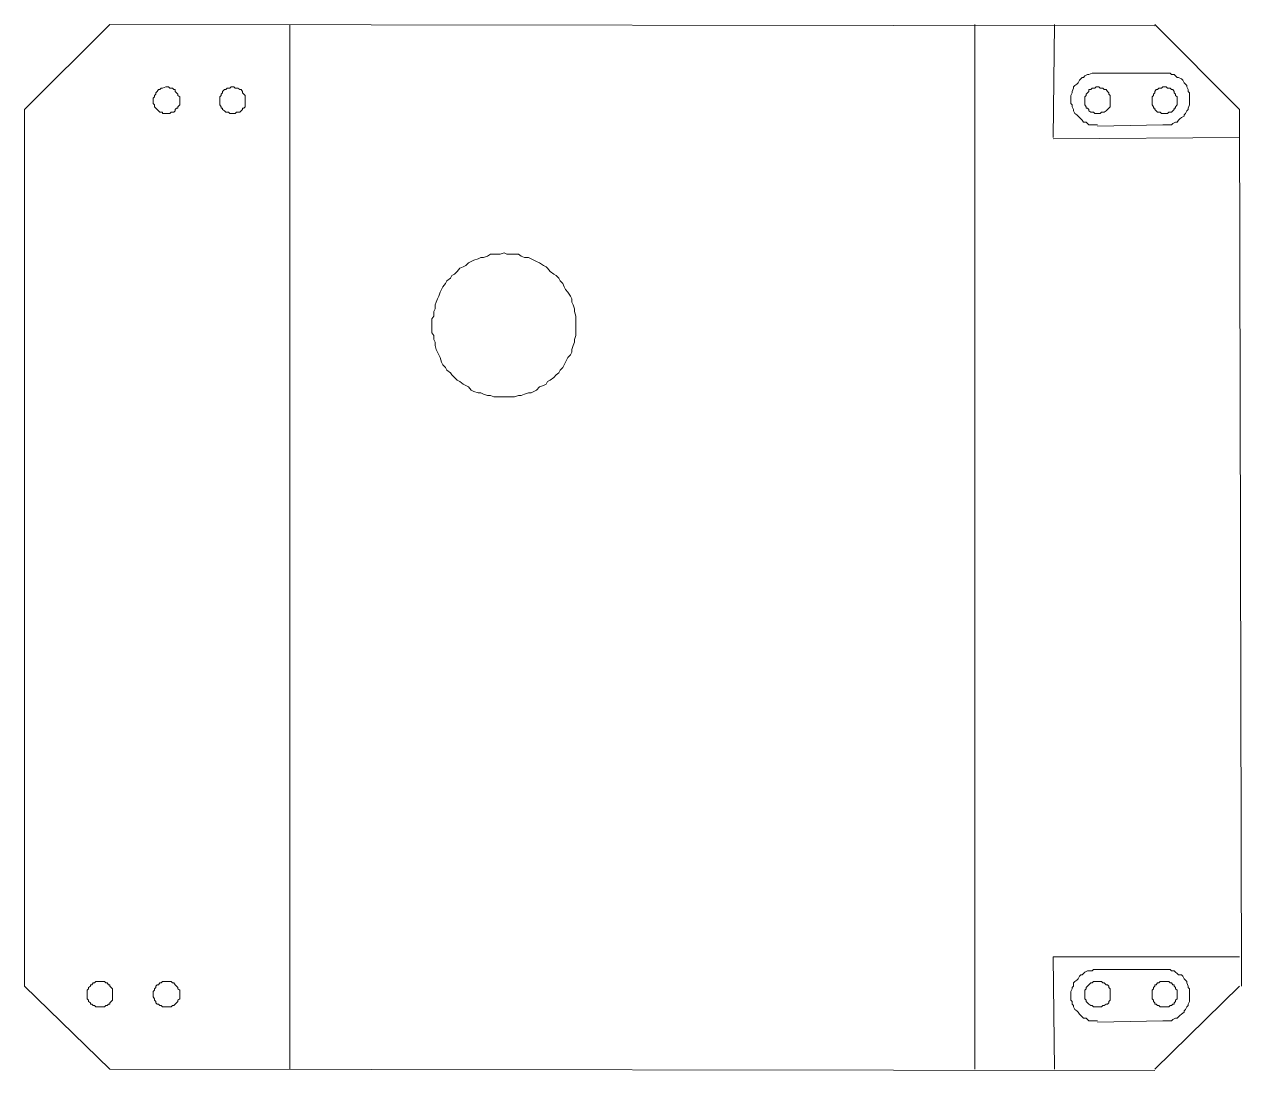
# Model space of a CAD drawing. Header units: inches. Extents: x 17.8 to 64.4, y 26.7 to 66.7.
import ezdxf

# ---------------------------------------------------------------- set-up
doc = ezdxf.new("R2010")
doc.units = ezdxf.units.IN
doc.header["$MEASUREMENT"] = 0

msp = doc.modelspace()

# ---------------------------------------------------------------- linework, layer by layer
at = {"color": 7, "lineweight": 5}
for points in [[(61.058, 26.658), (21.092, 26.709), (17.829, 29.895), (17.829, 63.413), (21.092, 66.675), (61.058, 66.624)], [(27.974, 66.675), (27.974, 26.709)], [(54.176, 66.675), (54.176, 26.709)], [(57.159, 62.342), (57.21, 66.675)], [(61.058, 66.675), (64.295, 63.413), (64.372, 29.895)], [(58.866, 62.775), (61.364, 62.826), (61.696, 62.826), (61.747, 62.877), (61.849, 62.928), (61.9, 62.928), (61.951, 63.005), (62.002, 63.056), (62.078, 63.107), (62.18, 63.158), (62.18, 63.209), (62.231, 63.26), (62.282, 63.362), (62.333, 63.413), (62.333, 63.464), (62.384, 63.591), (62.384, 64.05), (62.333, 64.101), (62.333, 64.177), (62.282, 64.279), (62.282, 64.33), (62.18, 64.432), (62.129, 64.534), (62.078, 64.585), (61.951, 64.636), (61.9, 64.636), (61.849, 64.712), (61.798, 64.763), (61.696, 64.763), (61.645, 64.814), (61.492, 64.814), (58.968, 64.814), (58.662, 64.814), (58.535, 64.763), (58.484, 64.763), (58.382, 64.712), (58.331, 64.636), (58.28, 64.636), (58.178, 64.534), (58.127, 64.432), (58.076, 64.381), (58, 64.33), (57.949, 64.279), (57.949, 64.228), (57.898, 64.101), (57.898, 64.05), (57.847, 63.948), (57.847, 63.642), (57.898, 63.591), (57.898, 63.515), (57.949, 63.413), (57.949, 63.362), (58, 63.26), (58.076, 63.209), (58.28, 63.005), (58.331, 62.928), (58.433, 62.928), (58.535, 62.826), (58.866, 62.826)], [(64.295, 62.342), (57.159, 62.291)], [(64.295, 31.016), (57.159, 31.016), (57.21, 26.709)], [(58.866, 28.518), (61.364, 28.569), (61.696, 28.569), (61.747, 28.62), (61.849, 28.671), (61.9, 28.671), (62.002, 28.773), (62.078, 28.824), (62.18, 28.901), (62.18, 28.952), (62.231, 29.003), (62.282, 29.105), (62.333, 29.156), (62.333, 29.207), (62.384, 29.309), (62.384, 29.793), (62.333, 29.844), (62.333, 29.895), (62.282, 30.022), (62.282, 30.073), (62.18, 30.175), (62.129, 30.277), (62.078, 30.328), (61.951, 30.328), (61.798, 30.481), (61.696, 30.481), (61.645, 30.532), (61.492, 30.532), (58.968, 30.532), (58.713, 30.532), (58.662, 30.481), (58.484, 30.481), (58.382, 30.43), (58.28, 30.328), (58.229, 30.328), (58.178, 30.277), (58.127, 30.175), (58.076, 30.124), (58, 30.073), (57.949, 30.022), (57.949, 29.895), (57.898, 29.844), (57.898, 29.793), (57.847, 29.691), (57.847, 29.36), (57.898, 29.309), (57.898, 29.207), (57.949, 29.156), (57.949, 29.105), (58, 29.003), (58.076, 28.952), (58.127, 28.901), (58.178, 28.824), (58.331, 28.671), (58.433, 28.671), (58.535, 28.569), (58.866, 28.569)], [(64.295, 29.895), (61.058, 26.709)]]:
    msp.add_lwpolyline(points, dxfattribs=at)
for points in [[(23.768, 63.744), (23.768, 63.897), (23.692, 63.948), (23.692, 63.999), (23.59, 64.101), (23.59, 64.177), (23.539, 64.177), (23.488, 64.228), (23.386, 64.228), (23.335, 64.279), (23.233, 64.279), (23.106, 64.228), (23.055, 64.228), (23.004, 64.177), (22.953, 64.177), (22.902, 64.101), (22.851, 64.05), (22.851, 63.999), (22.8, 63.948), (22.8, 63.897), (22.749, 63.846), (22.749, 63.642), (22.8, 63.591), (22.8, 63.515), (23.004, 63.311), (23.106, 63.311), (23.106, 63.26), (23.386, 63.26), (23.437, 63.311), (23.539, 63.311), (23.59, 63.362), (23.59, 63.413), (23.641, 63.464), (23.692, 63.464), (23.692, 63.515), (23.768, 63.591)], [(26.266, 63.744), (26.266, 63.948), (26.164, 64.05), (26.164, 64.101), (26.113, 64.177), (26.062, 64.177), (25.986, 64.228), (25.884, 64.228), (25.833, 64.279), (25.731, 64.279), (25.68, 64.228), (25.578, 64.228), (25.527, 64.177), (25.476, 64.177), (25.4, 64.101), (25.4, 64.05), (25.349, 63.999), (25.349, 63.948), (25.298, 63.897), (25.298, 63.591), (25.349, 63.515), (25.349, 63.464), (25.4, 63.464), (25.4, 63.413), (25.476, 63.362), (25.527, 63.311), (25.629, 63.311), (25.68, 63.26), (25.884, 63.26), (25.935, 63.311), (26.062, 63.311), (26.164, 63.413), (26.164, 63.464), (26.215, 63.464), (26.266, 63.515)], [(59.351, 63.744), (59.351, 63.948), (59.3, 63.999), (59.3, 64.05), (59.249, 64.101), (59.198, 64.177), (59.121, 64.177), (59.07, 64.228), (58.968, 64.228), (58.917, 64.279), (58.815, 64.279), (58.764, 64.228), (58.662, 64.228), (58.611, 64.177), (58.535, 64.177), (58.535, 64.101), (58.433, 63.999), (58.433, 63.948), (58.382, 63.897), (58.382, 63.591), (58.433, 63.515), (58.433, 63.464), (58.484, 63.464), (58.535, 63.413), (58.535, 63.362), (58.611, 63.311), (58.713, 63.311), (58.764, 63.26), (58.968, 63.26), (59.019, 63.311), (59.121, 63.311), (59.198, 63.362), (59.351, 63.515)], [(61.9, 63.744), (61.9, 63.897), (61.849, 63.948), (61.849, 63.999), (61.798, 64.05), (61.798, 64.101), (61.747, 64.177), (61.696, 64.177), (61.645, 64.228), (61.543, 64.228), (61.492, 64.279), (61.364, 64.279), (61.313, 64.228), (61.211, 64.228), (61.16, 64.177), (61.109, 64.177), (61.058, 64.101), (61.058, 64.05), (61.007, 63.999), (61.007, 63.948), (60.956, 63.897), (60.956, 63.591), (61.007, 63.515), (61.007, 63.464), (61.058, 63.464), (61.058, 63.413), (61.16, 63.311), (61.262, 63.311), (61.313, 63.26), (61.543, 63.26), (61.594, 63.311), (61.696, 63.311), (61.798, 63.413), (61.798, 63.464), (61.849, 63.464), (61.849, 63.515), (61.9, 63.591)], [(38.909, 55.154), (38.909, 55.511), (38.858, 55.689), (38.858, 55.791), (38.807, 55.944), (38.756, 56.046), (38.756, 56.174), (38.705, 56.276), (38.603, 56.429), (38.526, 56.531), (38.475, 56.633), (38.424, 56.76), (38.322, 56.862), (38.271, 56.964), (38.169, 57.066), (38.068, 57.117), (37.94, 57.219), (37.838, 57.346), (37.787, 57.397), (37.685, 57.448), (37.532, 57.55), (37.405, 57.601), (37.099, 57.754), (36.946, 57.754), (36.819, 57.805), (36.717, 57.882), (36.283, 57.882), (36.181, 57.932), (36.028, 57.882), (35.646, 57.882), (35.544, 57.805), (35.391, 57.754), (35.289, 57.754), (35.187, 57.703), (35.009, 57.652), (34.907, 57.601), (34.805, 57.55), (34.703, 57.448), (34.601, 57.397), (34.474, 57.346), (34.372, 57.219), (34.27, 57.117), (34.168, 57.066), (34.117, 56.964), (33.989, 56.862), (33.938, 56.76), (33.836, 56.633), (33.734, 56.429), (33.683, 56.276), (33.632, 56.174), (33.581, 56.046), (33.531, 55.944), (33.531, 55.791), (33.48, 55.689), (33.48, 55.511), (33.403, 55.409), (33.403, 54.874), (33.48, 54.772), (33.48, 54.619), (33.531, 54.517), (33.531, 54.39), (33.581, 54.237), (33.734, 53.931), (33.785, 53.752), (33.836, 53.65), (33.938, 53.548), (33.989, 53.446), (34.117, 53.344), (34.168, 53.268), (34.372, 53.064), (34.474, 53.013), (34.601, 52.911), (34.805, 52.809), (34.907, 52.682), (35.009, 52.631), (35.187, 52.58), (35.289, 52.58), (35.391, 52.529), (35.544, 52.478), (35.646, 52.478), (35.774, 52.427), (36.564, 52.427), (36.717, 52.478), (36.819, 52.478), (36.946, 52.529), (37.099, 52.58), (37.201, 52.58), (37.405, 52.682), (37.532, 52.809), (37.685, 52.86), (37.787, 52.911), (37.838, 53.013), (37.94, 53.064), (38.068, 53.166), (38.169, 53.268), (38.271, 53.344), (38.322, 53.446), (38.424, 53.548), (38.526, 53.752), (38.603, 53.931), (38.705, 54.033), (38.756, 54.135), (38.756, 54.237), (38.807, 54.39), (38.858, 54.517), (38.858, 54.619), (38.909, 54.772)], [(21.194, 29.589), (21.194, 29.793), (21.092, 29.895), (21.092, 29.946), (21.041, 29.946), (20.99, 30.022), (20.939, 30.022), (20.888, 30.073), (20.557, 30.073), (20.506, 30.022), (20.455, 30.022), (20.404, 29.946), (20.353, 29.946), (20.353, 29.895), (20.276, 29.844), (20.276, 29.793), (20.225, 29.742), (20.225, 29.411), (20.276, 29.36), (20.276, 29.309), (20.353, 29.258), (20.353, 29.207), (20.404, 29.207), (20.455, 29.156), (20.506, 29.156), (20.557, 29.105), (20.888, 29.105), (20.939, 29.156), (20.99, 29.156), (21.041, 29.207), (21.092, 29.207), (21.092, 29.258), (21.194, 29.36)], [(23.768, 29.589), (23.768, 29.742), (23.692, 29.793), (23.692, 29.844), (23.59, 29.946), (23.539, 30.022), (23.488, 30.022), (23.437, 30.073), (23.106, 30.073), (23.055, 30.022), (23.004, 30.022), (22.953, 29.946), (22.902, 29.946), (22.851, 29.895), (22.851, 29.844), (22.8, 29.793), (22.8, 29.742), (22.749, 29.691), (22.749, 29.487), (22.8, 29.411), (22.8, 29.36), (22.851, 29.309), (22.851, 29.258), (22.902, 29.207), (22.953, 29.207), (23.004, 29.156), (23.055, 29.156), (23.106, 29.105), (23.437, 29.105), (23.488, 29.156), (23.539, 29.156), (23.692, 29.309), (23.692, 29.36), (23.768, 29.411)], [(59.351, 29.589), (59.351, 29.793), (59.3, 29.844), (59.3, 29.895), (59.249, 29.946), (59.198, 29.946), (59.121, 30.022), (59.07, 30.022), (59.019, 30.073), (58.713, 30.073), (58.662, 30.022), (58.611, 30.022), (58.433, 29.844), (58.433, 29.793), (58.382, 29.742), (58.382, 29.411), (58.433, 29.36), (58.433, 29.309), (58.535, 29.207), (58.611, 29.156), (58.662, 29.156), (58.713, 29.105), (59.019, 29.105), (59.07, 29.156), (59.121, 29.156), (59.198, 29.207), (59.249, 29.207), (59.3, 29.258), (59.3, 29.309), (59.351, 29.36)], [(61.9, 29.589), (61.9, 29.742), (61.849, 29.793), (61.849, 29.844), (61.798, 29.895), (61.798, 29.946), (61.747, 29.946), (61.696, 30.022), (61.645, 30.022), (61.594, 30.073), (61.262, 30.073), (61.211, 30.022), (61.16, 30.022), (61.109, 29.946), (61.058, 29.946), (61.058, 29.895), (61.007, 29.844), (61.007, 29.793), (60.956, 29.742), (60.956, 29.411), (61.007, 29.36), (61.007, 29.309), (61.058, 29.258), (61.058, 29.207), (61.109, 29.207), (61.16, 29.156), (61.211, 29.156), (61.262, 29.105), (61.594, 29.105), (61.645, 29.156), (61.696, 29.156), (61.747, 29.207), (61.798, 29.207), (61.798, 29.258), (61.849, 29.309), (61.849, 29.36), (61.9, 29.411)]]:
    msp.add_lwpolyline(points, close=True, dxfattribs=at)

doc.saveas('drawing.dxf')
